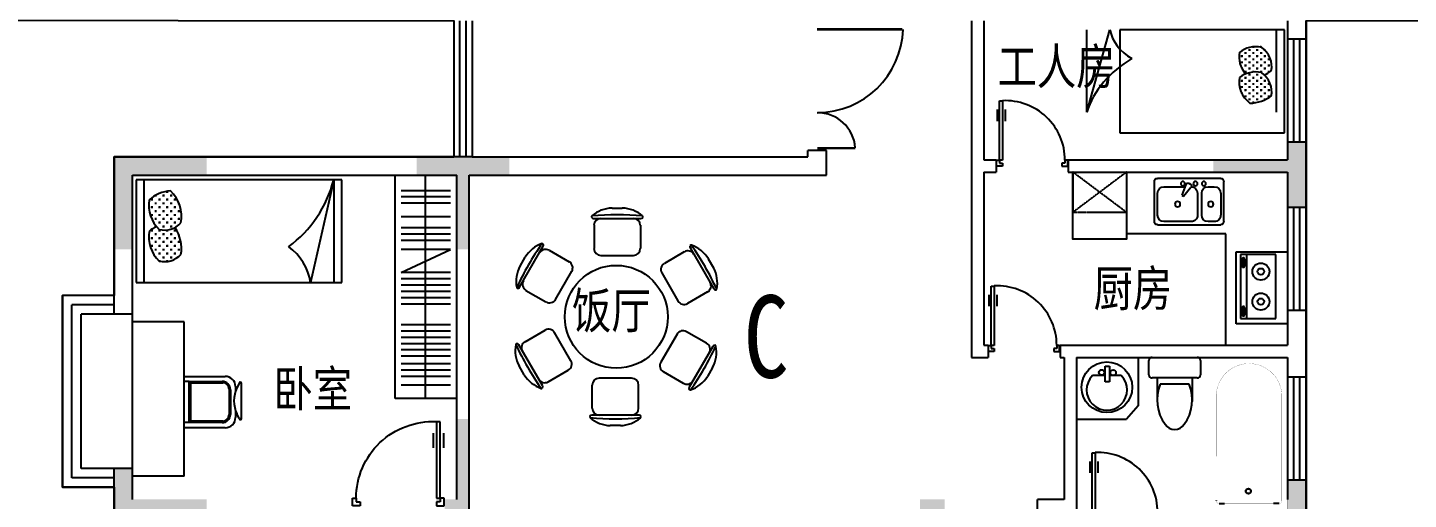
# Model space of a CAD drawing. Header units: millimetres. Extents: x 1369 to 43485, y 671 to 40348.
# Drawn here: x 15231 to 28645, y 23514 to 28098 of the extents above; entities that cross this region are included whole.
import ezdxf
from ezdxf.enums import TextEntityAlignment as Align

# ---------------------------------------------------------------- set-up
doc = ezdxf.new("R2010")
doc.units = ezdxf.units.MM
doc.linetypes.add('DASHED', pattern=[0.75, 0.5, -0.25])
doc.linetypes.add('HIDDEN', pattern=[0.375, 0.25, -0.125])
for name, color, linetype in [('J', 7, 'Continuous'), ('PUB_H', 13, 'Continuous'), ('TOILET', 7, 'Continuous'), ('TOTHER', 7, 'Continuous'), ('W', 2, 'Continuous'), ('WALL', 4, 'Continuous'), ('WC', 10, 'Continuous'), ('WINDOW', 5, 'Continuous'), ('WINDOW_TEXT', 7, 'Continuous'), ('轮廓线', 240, 'Continuous')]:
    doc.layers.add(name, color=color, linetype=linetype)
doc.styles.add('_XYF', font='simhei.ttf', dxfattribs={"width": 0.8})
doc.styles.add('DIM_FONT', font='SIMPLEX.shx', dxfattribs={"width": 0.8})
doc.styles.add('SIMPLEX', font='SIMPLEX.SHX')
doc.styles.get("Standard").update_dxf_attribs({"font": 'arial.ttf'})

# ---------------------------------------------------------------- blocks, each defined once
blk = doc.blocks.new('A$C72CD3181')
at = {"layer": 'PUB_H'}
blk.add_hatch(color=256, dxfattribs=at).paths.add_polyline_path([(11580, 8825), (11400, 8825), (11400, 8650), (10680, 8650), (10680, 8530), (11400, 8530), (11400, 8190), (11580, 8190)])
h = blk.add_hatch(color=256, dxfattribs=at)
h.paths.add_polyline_path([(3840, 8680), (3480, 8680), (3300, 8680), (2940, 8680), (2940, 8500), (3330, 8500), (3330, 7780), (3450, 7780), (3450, 8500), (3480, 8500), (3840, 8500)])
h.paths.add_polyline_path([(900, 8680), (0, 8680), (0, 7780), (180, 7780), (180, 8500), (900, 8500)])
h = blk.add_hatch(color=256, dxfattribs=at)
h.paths.add_polyline_path([(3450, 6130), (3330, 6130), (3330, 5350), (3210, 5350), (3210, 5230), (3450, 5230)])
h.paths.add_polyline_path([(180, 5230), (900, 5230), (900, 5350), (180, 5350), (180, 5650), (0, 5650), (0, 4890), (180, 4890)])
h.paths.add_polyline_path([(180, 900), (0, 900), (0, 0), (755, 0), (755, 180), (180, 180)])
h.paths.add_polyline_path([(3450, 900), (3330, 900), (3330, 180), (2755, 180), (2755, 0), (3450, 0)])
h = blk.add_hatch(color=256, dxfattribs=at)
h.paths.add_polyline_path([(11580, 5540), (11400, 5540), (11400, 5350), (11400, 5230), (10680, 5230), (10680, 5110), (11400, 5110), (11400, 4640), (11580, 4640)])
h.paths.add_polyline_path([(7950, 5230), (8070, 5230), (8070, 5350), (7830, 5350), (7830, 4450), (7950, 4450)])
h = blk.add_hatch(color=256, dxfattribs=at)
h.paths.add_polyline_path([(11580, 900), (11400, 900), (11400, 180), (10675, 180), (10675, 0), (11580, 0)])
h.paths.add_polyline_path([(8675, 180), (7950, 180), (7950, 900), (7830, 900), (7830, 0), (8675, 0)])
blk = doc.blocks.new('*X19')
at = {"color": 0}
for p, q in [((284888, 2288), (284906, 2288)), ((284897, 2278), (284897, 2297)), ((284933, 2325), (284944, 2325)), ((284934, 2316), (284934, 2326)), ((284962, 2288), (284981, 2288)), ((284972, 2278), (284972, 2297)), ((285000, 2325), (285019, 2325)), ((285009, 2316), (285009, 2334)), ((285038, 2288), (285056, 2288)), ((285047, 2278), (285047, 2297)), ((285075, 2325), (285094, 2325)), ((285084, 2316), (285084, 2334)), ((285112, 2288), (285131, 2288)), ((285122, 2278), (285122, 2297)), ((285188, 2288), (285206, 2288)), ((285197, 2278), (285197, 2297)), ((285234, 2316), (285234, 2323)), ((285240, 2325), (285244, 2325)), ((285262, 2288), (285281, 2288)), ((285272, 2278), (285272, 2297)), ((285300, 2325), (285319, 2325)), ((285309, 2316), (285309, 2334)), ((285338, 2288), (285356, 2288)), ((285347, 2278), (285347, 2297)), ((285375, 2325), (285394, 2325)), ((285384, 2316), (285384, 2334)), ((285412, 2288), (285431, 2288)), ((285422, 2278), (285422, 2297)), ((285450, 2325), (285452, 2325)), ((285459, 2316), (285459, 2316)), ((284817, 2212), (284831, 2212)), ((284822, 2203), (284822, 2222)), ((284850, 2250), (284869, 2250)), ((284850, 2175), (284869, 2175)), ((284859, 2241), (284859, 2259)), ((284859, 2166), (284859, 2184)), ((284888, 2212), (284906, 2212)), ((284897, 2203), (284897, 2222)), ((284897, 2128), (284897, 2147)), ((284925, 2250), (284944, 2250)), ((284925, 2175), (284944, 2175)), ((284934, 2241), (284934, 2259)), ((284934, 2166), (284934, 2184)), ((284962, 2212), (284981, 2212)), ((284972, 2203), (284972, 2222)), ((284972, 2128), (284972, 2147)), ((285000, 2250), (285019, 2250)), ((285000, 2175), (285019, 2175)), ((285009, 2241), (285009, 2259)), ((285009, 2166), (285009, 2184)), ((285038, 2212), (285056, 2212)), ((285047, 2203), (285047, 2222)), ((285047, 2128), (285047, 2147)), ((285075, 2250), (285094, 2250)), ((285075, 2175), (285094, 2175)), ((285084, 2241), (285084, 2259)), ((285084, 2166), (285084, 2184)), ((285112, 2212), (285131, 2212)), ((285122, 2203), (285122, 2222)), ((285122, 2128), (285122, 2147)), ((285150, 2250), (285169, 2250)), ((285150, 2175), (285169, 2175)), ((285159, 2241), (285159, 2259)), ((285159, 2166), (285159, 2184)), ((285188, 2212), (285206, 2212)), ((285197, 2203), (285197, 2222)), ((285197, 2128), (285197, 2147)), ((285225, 2250), (285244, 2250)), ((285225, 2175), (285244, 2175)), ((285234, 2241), (285234, 2259)), ((285234, 2166), (285234, 2184)), ((285262, 2212), (285281, 2212)), ((285272, 2203), (285272, 2222)), ((285272, 2128), (285272, 2147)), ((285300, 2250), (285319, 2250)), ((285300, 2175), (285319, 2175)), ((285309, 2241), (285309, 2259)), ((285309, 2166), (285309, 2184)), ((285338, 2212), (285356, 2212)), ((285347, 2203), (285347, 2222)), ((285347, 2128), (285347, 2147)), ((285375, 2250), (285394, 2250)), ((285375, 2175), (285394, 2175)), ((285384, 2241), (285384, 2259)), ((285384, 2166), (285384, 2184)), ((285412, 2212), (285431, 2212)), ((285422, 2203), (285422, 2222)), ((285422, 2128), (285422, 2147)), ((285450, 2250), (285469, 2250)), ((285450, 2175), (285469, 2175)), ((285459, 2241), (285459, 2259)), ((285459, 2166), (285459, 2184)), ((285488, 2212), (285500, 2212)), ((285497, 2203), (285497, 2222)), ((285497, 2138), (285497, 2147)), ((284856, 2100), (284869, 2100)), ((284859, 2094), (284859, 2109)), ((284888, 2138), (284906, 2138)), ((284888, 2062), (284906, 2062)), ((284897, 2053), (284897, 2072)), ((284925, 2100), (284944, 2100)), ((284934, 2091), (284934, 2109)), ((284962, 2138), (284981, 2138)), ((284962, 2062), (284981, 2062)), ((284972, 2053), (284972, 2072)), ((285000, 2100), (285019, 2100)), ((285009, 2091), (285009, 2109)), ((285038, 2138), (285056, 2138)), ((285038, 2062), (285056, 2062)), ((285047, 2053), (285047, 2072)), ((285075, 2100), (285094, 2100)), ((285084, 2091), (285084, 2109)), ((285112, 2138), (285131, 2138)), ((285150, 2100), (285151, 2100)), ((285159, 2106), (285159, 2109)), ((285163, 2100), (285169, 2100)), ((285188, 2138), (285206, 2138)), ((285188, 2062), (285206, 2062)), ((285197, 2053), (285197, 2072)), ((285225, 2100), (285244, 2100)), ((285234, 2091), (285234, 2109)), ((285262, 2138), (285281, 2138)), ((285262, 2062), (285281, 2062)), ((285272, 2053), (285272, 2072)), ((285300, 2100), (285319, 2100)), ((285309, 2091), (285309, 2109)), ((285338, 2138), (285356, 2138)), ((285338, 2062), (285356, 2062)), ((285347, 2053), (285347, 2072)), ((285375, 2100), (285394, 2100)), ((285384, 2091), (285384, 2109)), ((285412, 2138), (285431, 2138)), ((285450, 2100), (285458, 2100)), ((285459, 2101), (285459, 2109)), ((285488, 2138), (285497, 2138))]:
    blk.add_line(p, q, dxfattribs=at)
blk = doc.blocks.new('RECTANG')
for p, q in [((1, 1), (0, 1)), ((0, 1), (0, 0)), ((1, 0), (1, 1)), ((0, 0), (1, 0))]:
    blk.add_line(p, q)
blk = doc.blocks.new('_C1LMW')
for p, q in [((-1000, -80), (0, -305)), ((-1000, -80), (0, -80)), ((0, -1920), (-1000, -1920))]:
    blk.add_line(p, q)
for centre, radius, start, end in [((-1289, -1215), 1171, 36.5169, 75.7062), ((81, -828), 530, 98.7955, 144.0982), ((-348, -518), 4.547473508864641e-13, 270, 343.0338), ((-639, -1913), 354, 80.3657, 135.5224), ((-733, -1725), 222, 346.7256, 46.496), ((-332, -1913), 354, 80.3657, 124.9896), ((-426, -1725), 222, 346.7256, 46.496), ((-566, -1649), 326, 182.7966, 223.2149), ((-752, -1548), 328, 260.9132, 315.9541)]:
    blk.add_arc(centre, radius, start, end)
at = {"layer": 'J'}
for centre, radius, start, end in [((-260, -1649), 326, 208.3278, 223.2149), ((-445, -1548), 328, 260.9132, 315.9541)]:
    blk.add_arc(centre, radius, start, end, dxfattribs=at)
at = {"xscale": 1999.996, "yscale": 999.998, "zscale": 1999.996, "rotation": 90}
blk.add_blockref('RECTANG', (0, -2000), dxfattribs=at)
blk.add_blockref('*X19', (-285705, -3910))
at = {"style": 'DIM_FONT', "width": 0.8, "flags": 9}
for tag in ['XSIZE', 'YSIZE']:
    blk.add_attdef(tag, (0, 0), '', height=0.5, dxfattribs=at)
blk = doc.blocks.new('_WBLK')
for p, q in [((-0.5, 0.5), (0.5, 0.5)), ((0.5, 0.167), (-0.5, 0.167)), ((0.5, -0.167), (-0.5, -0.167)), ((-0.5, -0.5), (0.5, -0.5))]:
    blk.add_line(p, q)
at = {"layer": 'WINDOW_TEXT', "style": 'SIMPLEX', "flags": 9}
blk.add_attdef('A', text='', height=1, dxfattribs=at).set_placement((0, 1.5), align=Align.MIDDLE)
blk = doc.blocks.new('M_E24TTP')
at = {"layer": 'TOILET', "color": 7}
for p, q in [((-170, 200), (-170, 430)), ((170, 200), (170, 430)), ((-250, 30), (-250, 170)), ((-220, 200), (220, 200)), ((-140, 260), (140, 260)), ((250, 170), (250, 30)), ((220, 0), (-220, 0))]:
    blk.add_line(p, q, dxfattribs=at)
for centre, radius, start, end in [((0, 590), 110, 33.4509, 146.5491), ((227, 413), 398, 143.3619, 202.5495), ((-227, 413), 398, 337.4505, 36.6381), ((-220, 170), 30, 90, 180), ((220, 170), 30, 0, 90), ((-220, 30), 30, 180, 270), ((220, 30), 30, 270, 0)]:
    blk.add_arc(centre, radius, start, end, dxfattribs=at)
at = {"style": 'DIM_FONT', "width": 0.8, "flags": 9}
for tag in ['XSIZE', 'YSIZE']:
    blk.add_attdef(tag, (0, 0), '', height=0.5, dxfattribs=at)
blk = doc.blocks.new('M_E4')
for p, q in [((670, -80), (670, -137)), ((670, -86), (670, -97)), ((670, -663), (670, -614))]:
    blk.add_line(p, q)
at = {"const_width": 1.5}
for points in [[(-750, -750), (-750, 0)], [(-750, 0), (750, 0)], [(750, 0), (750, -750)], [(608, -56), (640, -56)], [(670, -90), (670, -656)], [(670, -663), (670, -655)], [(750, -750), (-750, -750)]]:
    blk.add_lwpolyline(points, dxfattribs=at)
for points in [[(-399, -56, 0.930688), (-388, -693, 0.930688)], [(670, -86, 0.414214), (640, -56, 0.414214)], [(670, -90, 0.041784), (670, -85, 0.412615)], [(640, -693, 0.414214), (670, -663, 0.414214)]]:
    blk.add_lwpolyline(points, format="xyb", dxfattribs=at)
at = {"const_width": 1.5, "flags": 128}
for points in [[(-399, -56), (608, -56)], [(-399, -694), (645, -692)]]:
    blk.add_lwpolyline(points, dxfattribs=at)
for radius in [25, 23]:
    blk.add_circle((550, -381), radius)
blk.add_arc((640, -663), 30, 270, 280.176)
at = {"width": 0.8, "flags": 9}
for tag in ['XSIZE', 'YSIZE']:
    blk.add_attdef(tag, (0, 0), '', height=0.5, dxfattribs=at)
blk = doc.blocks.new('M_E25ESP')
at = {"color": 0, "linetype": 'ByBlock'}
for p, q in [((0, -307), (0, 307)), ((31, 338), (419, 338)), ((358, 307), (143, 307)), ((450, 307), (450, -307)), ((82, 245), (82, 40)), ((419, -20), (419, 245)), ((48, 2), (57, -12)), ((59, 31), (163, 70)), ((173, 53), (87, -18)), ((163, 70), (173, 53)), ((143, -82), (358, -82)), ((358, -123), (143, -123)), ((82, -184), (82, -245)), ((419, -245), (419, -184)), ((419, -338), (31, -338)), ((143, -307), (358, -307))]:
    blk.add_line(p, q, dxfattribs=at)
for centre, radius in [((251, 112), 25.6), ((51, 61), 20.5), ((51, -61), 20.5), ((51, -143), 20.5), ((251, -210), 25.6)]:
    blk.add_circle(centre, radius, dxfattribs=at)
for centre, radius, start, end in [((31, 307), 30.7, 90, 180), ((143, 245), 61.4, 90, 180), ((358, 245), 61.4, 0, 90), ((419, 307), 30.7, 0, 90), ((66, 12), 20.5, 110.5377, 210), ((74, -2), 20.5, 210, 309.4623), ((143, -20), 61.4, 180, 270), ((143, -184), 61.4, 90, 180), ((358, -20), 61.4, 270, 0), ((358, -184), 61.4, 0, 90), ((143, -245), 61.4, 180, 270), ((358, -245), 61.4, 270, 0), ((31, -307), 30.7, 180, 270), ((419, -307), 30.7, 270, 0)]:
    blk.add_arc(centre, radius, start, end, dxfattribs=at)
at = {"style": 'DIM_FONT', "width": 0.8, "flags": 9}
for tag in ['XSIZE', 'YSIZE']:
    blk.add_attdef(tag, (0, 0), '', height=0.5, dxfattribs=at)
blk = doc.blocks.new('M_E18')
at = {"layer": 'TOTHER', "linetype": 'DASHED'}
for p, q in [((200, -300), (-200, 0)), ((200, 0), (-200, -300)), ((-200, -300), (200, -300))]:
    blk.add_line(p, q, dxfattribs=at)
at = {"layer": 'TOTHER', "linetype": 'HIDDEN'}
blk.add_line((-200, 0), (-200, -300), dxfattribs=at)
at = {"layer": 'TOTHER', "linetype": 'Continuous'}
blk.add_lwpolyline([(-200, 0), (200, 0), (200, -500), (-200, -500)], close=True, dxfattribs=at)
at = {"width": 0.8, "flags": 9}
for tag in ['XSIZE', 'YSIZE']:
    blk.add_attdef(tag, (0, 0), '', height=0.5, dxfattribs=at)
blk = doc.blocks.new('M_E19')
for p, q in [((-323, -113), (-323, -456)), ((299, -113), (-323, -113)), ((299, -456), (299, -113)), ((-323, -400), (299, -400)), ((-323, -456), (299, -456)), ((-291, -422), (-291, -434)), ((-216, -432), (-280, -432)), ((-280, -432), (-280, -448)), ((-280, -448), (-216, -448)), ((-216, -448), (-216, -432)), ((-199, -423), (-199, -434)), ((182, -422), (182, -434)), ((193, -432), (193, -448)), ((257, -432), (193, -432)), ((193, -448), (257, -448)), ((257, -448), (257, -432)), ((274, -423), (274, -434))]:
    blk.add_line(p, q)
for points in [[(-199, -423, 0.259034), (-201, -420, 0.076276), (-213, -415, 0.036515), (-226, -412, 0.026615), (-245, -411, 0.026615), (-264, -412, 0.036515), (-277, -415, 0.076276), (-289, -420, 0.259034), (-291, -423, 0.078462), (-291, -424, 0.056762)], [(-199, -434, 0.259034), (-201, -430, 0.076276), (-213, -425, 0.036515), (-226, -423, 0.026615), (-245, -422, 0.026615), (-264, -423, 0.036515), (-277, -425, 0.076276), (-289, -430, 0.259034), (-291, -434, 0.259034), (-289, -437, 0.056762), (-280, -441, 0.036515)], [(-216, -443, 0.008736), (-213, -442, 0.076276), (-201, -437, 0.259034), (-199, -434, 0.259034)], [(274, -423, 0.259034), (272, -420, 0.076276), (260, -415, 0.036515), (247, -412, 0.026615), (228, -411, 0.026615), (209, -412, 0.036515), (196, -415, 0.076276), (184, -420, 0.259034), (182, -423, 0.078462), (182, -424, 0.056762)], [(274, -434, 0.259034), (272, -430, 0.076276), (260, -425, 0.036515), (247, -423, 0.026615), (228, -422, 0.026615), (209, -423, 0.036515), (196, -425, 0.076276), (184, -430, 0.259034), (182, -434, 0.259034), (184, -437, 0.056762), (193, -441, 0.036515)], [(257, -443, 0.008736), (260, -442, 0.076276), (272, -437, 0.259034), (274, -434, 0.259034)]]:
    blk.add_lwpolyline(points, format="xyb")
at = {"layer": 'TOTHER', "linetype": 'Continuous'}
for p, q in [((-350, 0), (350, 0)), ((-350, -500), (-350, 0)), ((350, 0), (350, -500)), ((350, -500), (-350, -500))]:
    blk.add_line(p, q, dxfattribs=at)
for centre, radius in [((-158, -259), 82.5), ((-158, -259), 31.6), ((134, -259), 82.5), ((134, -259), 31.6)]:
    blk.add_circle(centre, radius, dxfattribs=at)
at = {"width": 0.8, "flags": 9}
for tag in ['XSIZE', 'YSIZE']:
    blk.add_attdef(tag, (0, 0), '', height=0.5, dxfattribs=at)
blk = doc.blocks.new('M_C9')
at = {"linetype": 'Continuous'}
for p, q in [((168, 317), (-176, 317)), ((-174, 294), (-130, 273)), ((166, 294), (122, 273)), ((-242, -239), (-242, 159)), ((-179, -174), (-179, 137)), ((-142, 259), (-92, 259)), ((-119, 197), (132, 197)), ((-112, 209), (128, 209)), ((88, 259), (158, 259)), ((192, 137), (192, -174)), ((258, 159), (258, -241)), ((-192, -191), (-192, 129)), ((208, 129), (208, -191)), ((-192, -239), (-242, -239)), ((-192, -191), (-192, -239)), ((208, -191), (-192, -191)), ((192, -174), (-179, -174)), ((258, -241), (207, -241)), ((208, -191), (208, -241))]:
    blk.add_line(p, q, dxfattribs=at)
for centre, radius, start, end in [((-174, 306), 12.2, 98.7908, 276.7415), ((-3, 541), 297, 244.7295, 295.1128), ((166, 306), 12.2, 263.2585, 81.2092), ((-142, 159), 100, 90, 180), ((-112, 129), 80, 90, 180), ((-119, 137), 60, 90, 180), ((128, 129), 80, 0, 90), ((132, 137), 60, 0, 90), ((158, 159), 100, 0, 90)]:
    blk.add_arc(centre, radius, start, end, dxfattribs=at)
at = {"width": 0.8, "flags": 9}
for tag in ['XSIZE', 'YSIZE']:
    blk.add_attdef(tag, (0, 0), '', height=0.5, dxfattribs=at)
blk = doc.blocks.new('A$C05F147C6')
at = {"layer": 'J', "rotation": 180}
blk.add_blockref('_C1LMW', (1, 1), dxfattribs=at)
blk = doc.blocks.new('M_C28YOJ')
for p, q in [((-221, 956), (239, 956)), ((-41, 1056), (58, 1056)), ((-216, 889), (-216, 664)), ((234, 889), (234, 664)), ((-939, 287), (-709, 685)), ((-935, 493), (-885, 579)), ((-653, 647), (-458, 534)), ((-149, 596), (166, 596)), ((661, 631), (467, 519)), ((717, 669), (947, 271)), ((894, 563), (944, 477)), ((-591, 169), (-433, 442)), ((442, 427), (599, 154)), ((-878, 257), (-683, 145)), ((886, 242), (692, 129)), ((-886, -242), (-692, -129)), ((-442, -427), (-599, -154)), ((591, -169), (433, -442)), ((878, -257), (683, -145)), ((-717, -669), (-947, -271)), ((939, -287), (709, -685)), ((-894, -563), (-944, -477)), ((-661, -631), (-467, -519)), ((653, -647), (458, -534)), ((935, -493), (885, -579)), ((-234, -889), (-234, -664)), ((149, -596), (-166, -596)), ((216, -889), (216, -664)), ((221, -956), (-239, -956)), ((41, -1056), (-58, -1056))]:
    blk.add_line(p, q)
blk.add_circle((0, 0), 500)
for centre, radius, start, end in [((-230, 972), 10, 130.7265, 202.67), ((-221, 976), 20, 202.67, 270), ((-31, 741), 316, 91.7651, 130.7265), ((9, -1722), 2713, 84.8023, 95.1977), ((-149, 889), 67.5, 90, 180), ((49, 741), 316, 49.2735, 88.2349), ((166, 889), 67.5, 0, 90), ((239, 976), 20, 270, 337.33), ((248, 972), 10, 337.33, 49.2735), ((1496, -853), 2713, 144.8023, 155.1977), ((-617, 413), 316, 109.2735, 148.2349), ((-718, 701), 10, 37.33, 109.2735), ((-726, 695), 20, 330, 37.33), ((735, 679), 20, 142.67, 210), ((727, 686), 10, 70.7265, 142.67), ((626, 397), 316, 31.7651, 70.7265), ((-1487, -869), 2713, 24.8023, 35.1977), ((-686, 588), 67.5, 60, 150), ((-149, 664), 67.5, 180, 270), ((166, 664), 67.5, 270, 0), ((695, 573), 67.5, 30, 120), ((-657, 344), 316, 151.7651, 190.7265), ((-491, 476), 67.5, 330, 60), ((500, 460), 67.5, 120, 210), ((666, 328), 316, 349.2735, 28.2349), ((-957, 287), 10, 190.7265, 262.67), ((-956, 297), 20, 262.67, 330), ((-844, 316), 67.5, 150, 240), ((853, 300), 67.5, 300, 30), ((965, 281), 20, 210, 277.33), ((966, 271), 10, 277.33, 349.2735), ((-649, 203), 67.5, 240, 330), ((658, 188), 67.5, 210, 300), ((-658, -188), 67.5, 30, 120), ((-966, -271), 10, 97.33, 169.2735), ((-965, -281), 20, 30, 97.33), ((-853, -300), 67.5, 120, 210), ((649, -203), 67.5, 60, 150), ((844, -316), 67.5, 330, 60), ((-666, -328), 316, 169.2735, 208.2349), ((1487, 869), 2713, 204.8023, 215.1977), ((-1496, 853), 2713, 324.8023, 335.1977), ((657, -344), 316, 331.7651, 10.7265), ((956, -297), 20, 82.67, 150), ((957, -287), 10, 10.7265, 82.67), ((-500, -460), 67.5, 300, 30), ((491, -476), 67.5, 150, 240), ((-626, -397), 316, 211.7651, 250.7265), ((-695, -573), 67.5, 210, 300), ((-735, -679), 20, 322.67, 30), ((-166, -664), 67.5, 90, 180), ((149, -664), 67.5, 0, 90), ((686, -588), 67.5, 240, 330), ((617, -413), 316, 289.2735, 328.2349), ((-727, -686), 10, 250.7265, 322.67), ((726, -695), 20, 150, 217.33), ((718, -701), 10, 217.33, 289.2735), ((-166, -889), 67.5, 180, 270), ((149, -889), 67.5, 270, 0), ((-248, -972), 10, 157.33, 229.2735), ((-239, -976), 20, 90, 157.33), ((-9, 1722), 2713, 264.8023, 275.1977), ((-49, -741), 316, 229.2735, 268.2349), ((31, -741), 316, 271.7651, 310.7265), ((221, -976), 20, 22.67, 90), ((230, -972), 10, 310.7265, 22.67)]:
    blk.add_arc(centre, radius, start, end)
at = {"width": 0.8, "flags": 9}
for tag in ['XSIZE', 'YSIZE']:
    blk.add_attdef(tag, (0, 0), '', height=0.5, dxfattribs=at)
blk = doc.blocks.new('M_A6')
blk.add_line((0.5, 0), (0.5, 0))
blk = doc.blocks.new('_B0MWI')
for p, q in [((-0.62, 3.2778), (0.62, 3.2778)), ((-0.62, 0.5), (-0.62, 3.2778)), ((0.62, 0.5), (0.62, 3.2778)), ((-0.56, 2.7778), (0.56, 2.7778)), ((-0.56, 0.5), (-0.56, 2.7778)), ((0.56, 0.5), (0.56, 2.7778)), ((-0.5, 2.2778), (0.5, 2.2778)), ((-0.5, 0.5), (-0.5, 2.2778)), ((0.5, 0.5), (0.5, 2.2778)), ((-0.5, -0.5), (0.5, -0.5))]:
    blk.add_line(p, q)
blk = doc.blocks.new('M_A23MCU')
for p, q in [((-0.454, 0.081), (-0.454, 0.905)), ((-0.454, 0.905), (-0.413, 0.905)), ((-0.413, 0.905), (-0.413, 0.081)), ((-0.489, 0.782), (-0.489, 0.624)), ((-0.378, 0.782), (-0.378, 0.624)), ((-0.495, -0.002), (-0.495, 0.081)), ((-0.495, 0.081), (-0.454, 0.081)), ((-0.413, 0.081), (-0.454, 0.081)), ((-0.454, 0.081), (-0.454, 0.039)), ((-0.454, 0.039), (-0.413, 0.039)), ((-0.413, 0.039), (-0.413, -0.002)), ((0.412, 0.039), (0.412, -0.002)), ((0.453, 0.039), (0.412, 0.039)), ((0.453, 0.081), (0.453, 0.039)), ((0.494, 0.081), (0.453, 0.081)), ((0.494, -0.002), (0.494, 0.081)), ((-0.413, -0.002), (-0.495, -0.002)), ((-0.495, -0.002), (-0.495, -0.002)), ((0.412, -0.002), (0.494, -0.002)), ((0.494, -0.002), (0.494, -0.002))]:
    blk.add_line(p, q)
blk.add_arc((-0.372, 0.082), 0.825, 359.9283, 92.866)
blk = doc.blocks.new('M_A17ORW')
at = {"const_width": 0.02}
for points in [[(-0.481, -0.001), (-0.481, -0.308)], [(0.481, 0.001), (0.481, -0.691)]]:
    blk.add_lwpolyline(points, dxfattribs=at)
for centre, radius, start, end in [((-0.501, -0.003), 0.307, 274.2492, 0.2101), ((0.505, 0.002), 0.699, 180.2762, 268.0603)]:
    blk.add_arc(centre, radius, start, end)

msp = doc.modelspace()

# ---------------------------------------------------------------- linework, layer by layer
for p, q in [((25699.3, 24716.2), (25576, 24716.2)), ((25699.3, 24657.7), (25699.3, 24807.7)), ((25699.3, 24807.7), (25740, 24807.7)), ((25740, 24807.7), (25740, 24657.7)), ((25855.7, 24716.2), (25740, 24716.2)), ((25740, 24657.7), (25699.3, 24657.7))]:
    msp.add_line(p, q)
for centre, radius in [((25715.9, 24603), 246.4), ((25665.1, 24746.7), 26.7), ((25776.8, 24745.4), 26.7)]:
    msp.add_circle(centre, radius)
msp.add_arc((25715.9, 24577.6), 196.9, 135.25267, 44.74733)
at = {"layer": 'J'}
for p, q in [((18801.2, 24492.7), (18801.2, 26663.8)), ((19094.4, 26663.8), (19094.4, 24492.7)), ((19340.1, 26513.8), (18859.9, 26513.8)), ((19340.1, 26452.4), (18859.9, 26452.4)), ((19340.1, 26390.9), (18859.9, 26390.9)), ((19340.1, 26258.4), (18859.9, 26258.4)), ((19340.1, 26151.9), (18859.9, 26151.9)), ((19340.1, 26090.5), (18859.9, 26090.5)), ((19340.1, 26029), (18859.9, 26029)), ((18859.9, 25719), (19340.1, 25942.5)), ((19340.1, 25942.5), (18859.9, 25942.5)), ((19340.1, 25719), (18859.9, 25719)), ((19340.1, 25657.5), (18859.9, 25657.5)), ((19340.1, 25596.1), (18859.9, 25596.1)), ((19340.1, 25534.6), (18859.9, 25534.6)), ((19340.1, 25473.2), (18859.9, 25473.2)), ((19340.1, 25411.7), (18859.9, 25411.7)), ((16751.2, 25239.6), (16251.2, 25239.6)), ((16751.2, 23740), (16751.2, 25239.6)), ((19340.1, 25211.3), (18859.9, 25211.3)), ((19340.1, 25149.9), (18859.9, 25149.9)), ((19340.1, 25088.4), (18859.9, 25088.4)), ((19340.1, 25027), (18859.9, 25027)), ((19340.1, 24965.5), (18859.9, 24965.5)), ((19340.1, 24904.1), (18859.9, 24904.1)), ((19340.1, 24831.5), (18859.9, 24831.5)), ((19340.1, 24770), (18859.9, 24770)), ((19340.1, 24708.6), (18859.9, 24708.6)), ((19340.1, 24623.4), (18859.9, 24623.4)), ((19401.2, 24492.7), (18801.2, 24492.7)), ((16751.2, 23740), (16251.2, 23740))]:
    msp.add_line(p, q, dxfattribs=at)
at = {"layer": 'WALL'}
for p, q in [((24401.2, 28163.8), (24401.2, 24893.8)), ((24521.2, 28163.8), (24521.2, 26813.8)), ((27471.2, 28163.8), (27471.2, 27988.8)), ((27651.2, 28163.8), (27651.2, 27988.8)), ((27471.2, 27988.8), (27651.2, 27988.8)), ((27471.2, 26988.8), (27651.2, 26988.8)), ((27471.2, 26988.8), (27471.2, 26813.8)), ((27651.2, 26988.8), (27651.2, 26353.8)), ((16071.2, 25313.8), (16071.2, 26843.8)), ((16071.2, 26843.8), (19371.2, 26843.8)), ((19551.2, 26843.8), (19371.2, 26843.8)), ((19551.2, 26843.8), (22811.2, 26843.8)), ((22991.2, 26903.8), (22811.2, 26903.8)), ((22811.2, 26843.8), (22811.2, 26903.8)), ((22991.2, 26663.8), (22991.2, 26903.8)), ((24521.2, 26813.8), (24641.2, 26813.8)), ((24521.2, 26693.8), (24521.2, 25013.8)), ((24521.2, 26693.8), (24641.2, 26693.8)), ((24641.2, 26813.8), (24641.2, 26693.8)), ((25341.2, 26813.8), (25341.2, 26693.8)), ((25341.2, 26813.8), (27471.2, 26813.8)), ((25341.2, 26693.8), (27471.2, 26693.8)), ((27471.2, 26693.8), (27471.2, 26353.8)), ((16251.2, 25313.8), (16251.2, 26663.8)), ((16251.2, 26663.8), (19401.2, 26663.8)), ((19401.2, 23513.8), (19401.2, 26663.8)), ((19521.2, 26663.8), (19551.2, 26663.8)), ((19521.2, 23393.8), (19521.2, 26663.8)), ((19551.2, 26663.8), (22991.2, 26663.8)), ((27471.2, 26353.8), (27651.2, 26353.8)), ((27471.2, 25353.8), (27651.2, 25353.8)), ((27471.2, 25353.8), (27471.2, 25013.8)), ((27651.2, 25353.8), (27651.2, 24703.8)), ((16251.2, 25313.8), (16071.2, 25313.8)), ((24521.2, 25013.8), (24561.2, 25013.8)), ((24561.2, 25013.8), (24561.2, 24893.8)), ((25261.2, 25013.8), (25261.2, 24893.8)), ((25261.2, 25013.8), (27471.2, 25013.8)), ((24401.2, 24893.8), (24561.2, 24893.8)), ((25261.2, 24893.8), (25301.2, 24893.8)), ((25301.2, 24893.8), (25301.2, 23513.8)), ((25421.2, 24893.8), (25421.2, 23393.8)), ((25421.2, 24893.8), (27471.2, 24893.8)), ((27471.2, 24893.8), (27471.2, 24703.8)), ((27471.2, 24703.8), (27651.2, 24703.8)), ((16251.2, 23813.8), (16071.2, 23813.8)), ((16071.2, 23053.8), (16071.2, 23813.8)), ((16251.2, 23513.8), (16251.2, 23813.8)), ((27471.2, 23703.8), (27651.2, 23703.8)), ((27471.2, 23703.8), (27471.2, 23513.8)), ((27651.2, 23703.8), (27651.2, 18163.8)), ((25041.2, 23393.8), (25041.2, 23513.8)), ((25301.2, 23513.8), (25041.2, 23513.8))]:
    msp.add_line(p, q, dxfattribs=at)
at = {"layer": 'WC'}
for p, q in [((26871.2, 26093.8), (25906, 26093.8)), ((26871.2, 25013.8), (26871.2, 26093.8)), ((26021.2, 24893.8), (26021.2, 24423.3)), ((26021.2, 24423.3), (25907.7, 24293.8)), ((25421.2, 24293.8), (25907.7, 24293.8))]:
    msp.add_line(p, q, dxfattribs=at)
at = {"layer": '轮廓线'}
msp.add_lwpolyline([(11332.7, 28174.9), (19371.2, 28163.8), (19371.2, 26843.8), (16071.2, 26843.8), (16071.2, 25493.8), (15571.2, 25493.8), (15571.2, 23633.8), (16071.2, 23633.8), (16071.2, 18163.8), (16586.2, 18163.8), (16586.2, 17663.8), (19066.2, 17663.8), (19066.2, 18163.8), (19401.2, 18163.8), (19401.2, 16732.5), (24021.2, 16732.5), (24021.2, 18163.8), (24506.2, 18163.8), (24506.2, 17663.8), (26986.2, 17663.8), (26986.2, 18163.8), (27651.2, 18163.8), (27651.2, 28163.8), (32589.7, 28174.9)], dxfattribs=at)

# ---------------------------------------------------------------- block references
at = {"layer": 'J', "xscale": 0.8, "rotation": 89.99999968272307}
msp.add_blockref('_C1LMW', (25441.2, 28076.3), dxfattribs=at)
at = {"layer": 'J'}
for name, p, rotation in [('A$C05F147C6', (18285.8, 25619), 90), ('M_C9', (16991.9, 24467.5), 270)]:
    msp.add_blockref(name, p, dxfattribs=dict(at, rotation=rotation))
msp.add_blockref('M_C28YOJ', (20949.9, 25288.1), dxfattribs=at)
at = {"layer": 'PUB_H'}
msp.add_blockref('A$C72CD3181', (16071.2, 18163.8), dxfattribs=at)
at = {"layer": 'W', "xscale": 1500, "yscale": 179.9999999999991, "zscale": 1500, "rotation": 89.99999999999999}
msp.add_blockref('_B0MWI', (16161.2, 24563.8), dxfattribs=at)
at = {"layer": 'WC', "xscale": 1.3, "yscale": 1.3, "zscale": 1.3, "rotation": 359.9999996827219}
msp.add_blockref('M_E18', (25646, 26693.8), dxfattribs=at)
at = {"layer": 'WC', "xscale": -1, "rotation": 89.99999968272427}
msp.add_blockref('M_E25ESP', (26514.8, 26633.4), dxfattribs=at)
at = {"layer": 'WC'}
for name, p, rotation in [('M_E19', (27471.2, 25569.4), 269.9999996827241), ('M_E24TTP', (26374.4, 24893.8), 180), ('M_E4', (27471.2, 24143.8), 270)]:
    msp.add_blockref(name, p, dxfattribs=dict(at, rotation=rotation))
at = {"layer": 'WINDOW'}
for name, p, xscale, yscale, zscale, rotation in [('_WBLK', (19461.2, 27503.8), 1320, 180, 1320, 270), ('M_A17ORW', (22901.2, 27503.8), -1200, -1200, 1200, 270), ('_WBLK', (27561.2, 27488.8), 1000, 180, 1000, 270), ('M_A23MCU', (24991.2, 26753.8), -700, -700, 700, 180), ('_WBLK', (27561.2, 25853.8), 1000, 180, 1000, 270), ('M_A6', (16161.2, 24563.8), 1500, 1500, 1500, 90), ('_WBLK', (27561.2, 24203.8), 1000, 180, 1000, 270)]:
    msp.add_blockref(name, p, dxfattribs=dict(at, xscale=xscale, yscale=yscale, zscale=zscale, rotation=rotation))
for p, xscale, yscale, zscale in [((24911.2, 24953.8), 700, 700, 700), ((18831.2, 23453.8), -900, 900, 900), ((25891.2, 23333.8), 700, 700, 700)]:
    msp.add_blockref('M_A23MCU', p, dxfattribs=dict(at, xscale=xscale, yscale=yscale, zscale=zscale))

# ---------------------------------------------------------------- texts
at = {"style": '_XYF', "width": 0.8}
for s, p in [('工人房', (24653.6, 27545.8)), ('厨房', (25587, 25389.3))]:
    msp.add_text(s, height=350, rotation=360, dxfattribs=at).set_placement(p)
for s, height, p in [('饭厅', 350, (20520.4, 25174.7)), ('C', 800, (22188, 24696.7)), ('卧室', 350, (17619.9, 24413.1))]:
    msp.add_text(s, height=height, dxfattribs=at).set_placement(p)

doc.saveas('drawing.dxf')
